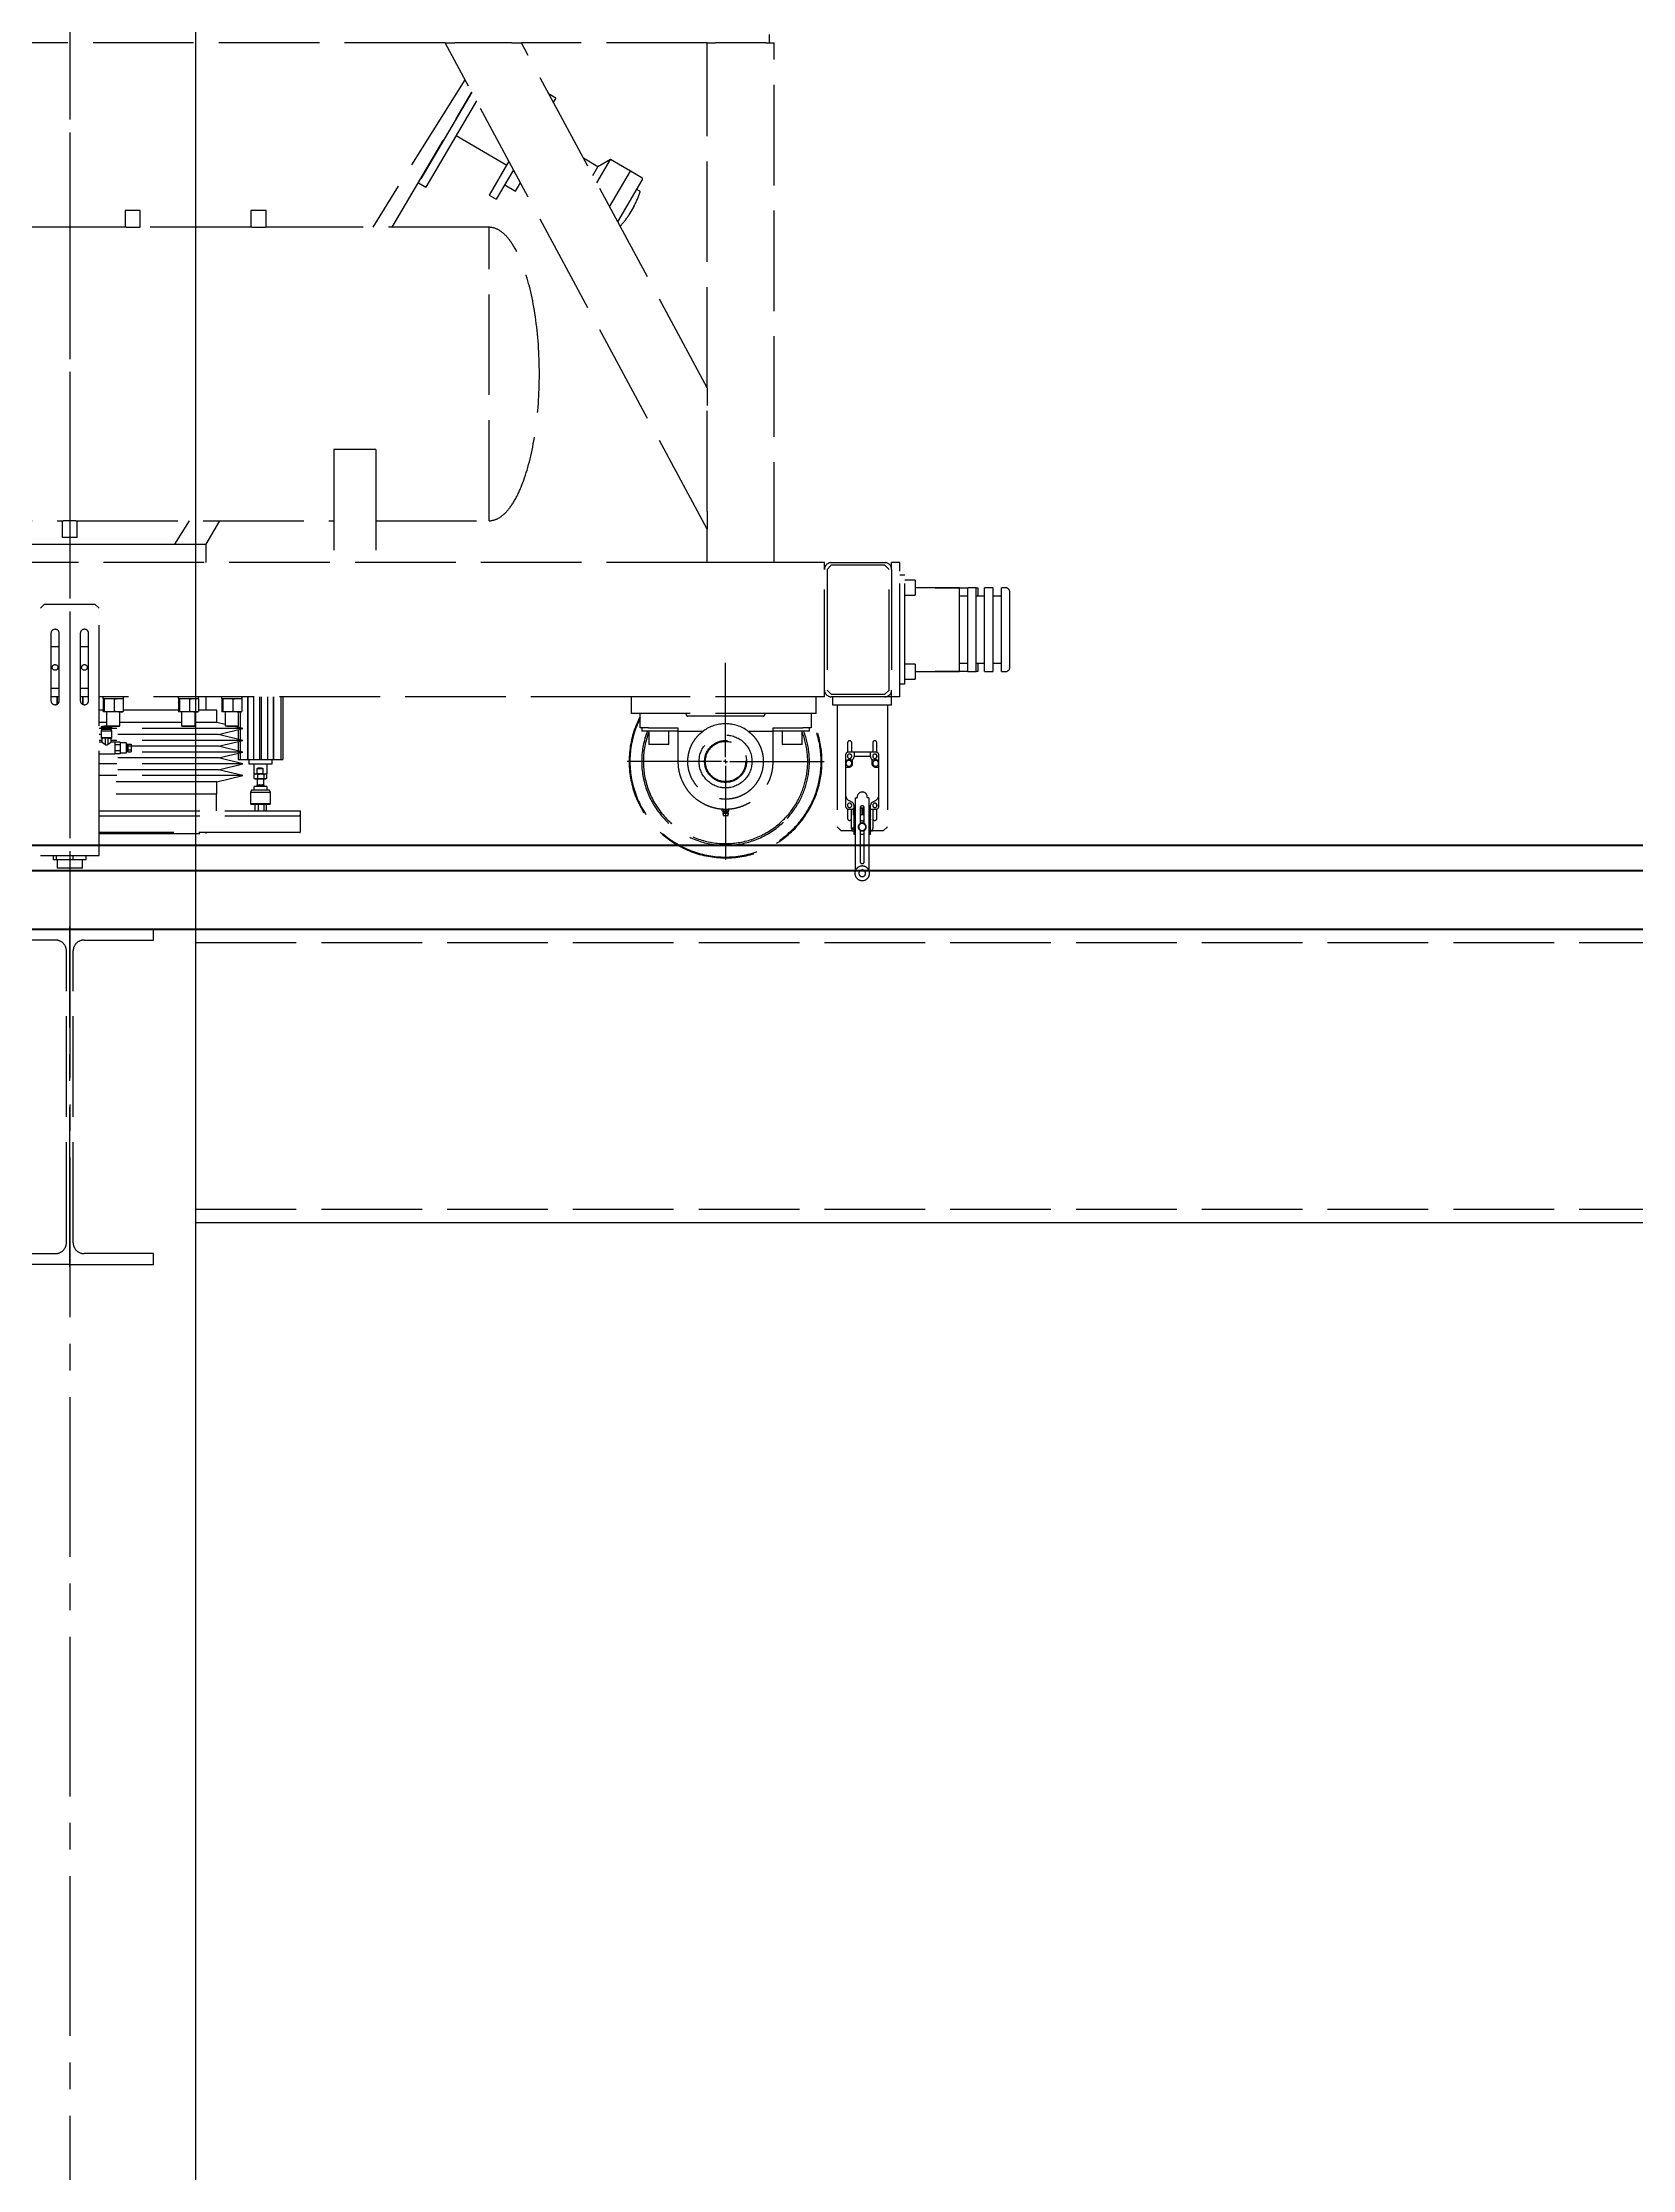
# Model space of a CAD drawing. Header units: millimetres. Extents: x 163705 to 1616509, y 81827 to 302547.
# Drawn here: x 1489153 to 1491049, y 149280 to 151817 of the extents above; entities that cross this region are included whole.
import ezdxf

# ---------------------------------------------------------------- set-up
doc = ezdxf.new("R2010")
doc.units = ezdxf.units.MM
doc.header["$LTSCALE"] = 10
doc.linetypes.add('ACAD_ISO02W100', pattern=[15, 12, -3])
doc.linetypes.add('CENTER2', pattern=[28.575, 19.05, -3.175, 3.175, -3.175])
for name, color, linetype, lineweight in [('1-中心线', 1, 'CENTER2', 0), ('1-剖面线', 8, 'Continuous', 0), ('1-虚线', 8, 'ACAD_ISO02W100', 0), ('1-钢构', 6, 'Continuous', 0)]:
    doc.layers.add(name, color=color, linetype=linetype, lineweight=lineweight)
doc.styles.get("Standard").update_dxf_attribs({"font": 'arial.ttf'})

# ---------------------------------------------------------------- blocks, each defined once
blk = doc.blocks.new('*U267')
blk.add_line((300, 16000), (300, 0))
at = {"layer": '1-中心线'}
blk.add_line((150, 16000), (150, 0), dxfattribs=at)
blk = doc.blocks.new('G$C3A64C6E4')
for p, q in [((0, 390), (0, 403)), ((0, 403), (100, 403)), ((83, 390), (0, 390)), ((200, 403), (100, 403)), ((117, 390), (200, 390)), ((200, 390), (200, 403)), ((96, 29), (96, 377)), ((104, 29), (104, 377)), ((0, 3), (0, 16)), ((0, 16), (83, 16)), ((100, 3), (0, 3)), ((100, 3), (200, 3)), ((200, 16), (117, 16)), ((200, 3), (200, 16))]:
    blk.add_line(p, q)
for centre, start, end in [((83, 377), 0, 90), ((117, 377), 90, 180), ((83, 29), 270, 0), ((117, 29), 180, 270)]:
    blk.add_arc(centre, 13, start, end)
at = {"layer": '1-中心线'}
blk.add_line((100, 0), (100, 406), dxfattribs=at)
blk.add_text('HC_SUPERPART', height=0.001).set_placement((100, 3))
blk = doc.blocks.new('*U283')
for p, q in [((0, 350), (5700, 350)), ((0, 350), (0, 0)), ((0, 0), (5700, 0))]:
    blk.add_line(p, q)
at = {"layer": '1-虚线'}
for p, q in [((0, 334), (5700, 334)), ((0, 16), (5700, 16))]:
    blk.add_line(p, q, dxfattribs=at)
blk = doc.blocks.new('*U287')
for p, q in [((0, 100, -1), (40000.1, 100, -19.8)), ((0, 70, -1), (40000.1, 70, -19.8)), ((0, 0, -0.9), (40000.1, 0, -21.3))]:
    blk.add_line(p, q)
blk = doc.blocks.new('SW_CENTERMARKSYMBOL_1')
at = {"lineweight": 18}
for p, q in [((0, 5), (0, 117.5)), ((-5, 0), (-117.5, 0)), ((0, 0), (-2.5, 0)), ((0, 0), (0, 2.5)), ((0, 0), (0, -2.5)), ((0, 0), (2.5, 0)), ((5, 0), (117.5, 0)), ((0, -5), (0, -117.5))]:
    blk.add_line(p, q, dxfattribs=at)
blk = doc.blocks.new('G$C61459890')
for p, q in [((2891.5, 1221.9), (1996.2, 1221.9)), ((3203.8, 641.8), (2891.5, 1221.9)), ((2891.5, 1221.9), (2902.8, 1221.9)), ((2971, 1221.9), (2902.8, 1221.9)), ((2971, 1221.9), (2982.3, 1221.9)), ((3203.8, 810.6), (2982.3, 1221.9)), ((3203.8, 1221.9), (2982.3, 1221.9)), ((3203.8, 810.6), (3203.8, 1221.9)), ((3203.8, 1221.9), (3213.8, 1221.9)), ((3273.8, 1221.9), (3213.8, 1221.9)), ((3273.8, 1221.9), (3283.8, 1221.9)), ((3277.8, 1231.9), (3277.8, 1221.9)), ((3283.8, 601.9), (3283.8, 1221.9)), ((2915.1, 1178), (2805, 1001.9)), ((2828.4, 1001.9), (2923.1, 1163.1)), ((2923.1, 1163.1), (2859.6, 1055)), ((2928.7, 1152.8), (2868.2, 1049.9)), ((3023.3, 1156), (3015.3, 1160.7)), ((3023.3, 1156), (3020.4, 1151.1)), ((2904.4, 1111.6), (2964.8, 1076.1)), ((2967.5, 1080.7), (2943.8, 1040.3)), ((2973, 1070.4), (2952.4, 1035.3)), ((3073.7, 1074.2), (3056.4, 1084.4)), ((3067.6, 1063.6), (3073.7, 1074.2)), ((3072.2, 1054.9), (3088.6, 1082.8)), ((3088.6, 1082.8), (3073.7, 1074.2)), ((3087.6, 1026.5), (3112.4, 1068.8)), ((3087.6, 1026.5), (3112.4, 1068.8)), ((3112.4, 1068.8), (3088.6, 1082.8)), ((3125.8, 1061), (3112.4, 1068.8)), ((2859.6, 1055), (2868.2, 1049.9)), ((2943.8, 1040.3), (2952.4, 1035.3)), ((2962.5, 1052.5), (2975.5, 1044.9)), ((2975.5, 1044.9), (2981.4, 1055)), ((3097.3, 1008.5), (3126.5, 1058.3)), ((3123.6, 1044.9), (3120.3, 1046.8)), ((2509.8, 1021.9), (2509.8, 1001.9)), ((2527.8, 1021.9), (2509.8, 1021.9)), ((2527.8, 1001.9), (2527.8, 1021.9)), ((2659.8, 1021.9), (2659.8, 1001.9)), ((2677.8, 1021.9), (2659.8, 1021.9)), ((2677.8, 1001.9), (2677.8, 1021.9)), ((3116.6, 1026.8), (3110.6, 1016.7)), ((2509.8, 1001.9), (2377.8, 1001.9)), ((2659.8, 1001.9), (2527.8, 1001.9)), ((2943.8, 1001.9), (2677.8, 1001.9)), ((2943.8, 651.9), (2943.8, 1001.9)), ((2943.8, 651.9), (2943.8, 1001.9)), ((3203.8, 810.6), (3203.8, 789.5)), ((3203.8, 662.9), (3203.8, 789.5)), ((2808.8, 736.8), (2758.8, 736.8)), ((2758.8, 736.8), (2758.8, 601.9)), ((2808.8, 736.8), (2808.8, 601.9)), ((3203.8, 662.9), (3203.8, 641.8)), ((2128.8, 651.9), (2434.8, 651.9)), ((2434.8, 651.9), (2434.8, 631.9)), ((2452.8, 651.9), (2758.8, 651.9)), ((2452.8, 631.9), (2452.8, 651.9)), ((2586.2, 651.9), (2568.7, 623.9)), ((2606.3, 623.9), (2622.8, 651.9)), ((2808.8, 651.9), (2943.8, 651.9)), ((3203.8, 601.9), (3203.8, 641.8)), ((2281.3, 623.9), (2606.3, 623.9)), ((2342.3, 623.9), (2568.7, 623.9)), ((2452.8, 631.9), (2434.8, 631.9)), ((2568.7, 623.9), (2606.3, 623.9)), ((2606.3, 601.9), (2606.3, 623.9)), ((3204, 601.9), (1683.6, 601.9)), ((3213.8, 601.9), (3204, 601.9)), ((3273.8, 601.9), (3213.8, 601.9)), ((3283.6, 601.9), (3273.8, 601.9)), ((3343.8, 601.9), (3283.6, 601.9)), ((3343.8, 593.9), (3343.8, 601.9)), ((3343.8, 449.9), (3343.8, 593.9)), ((3351.8, 598.9), (3346.8, 593.9)), ((3346.8, 593.9), (3346.8, 449.9)), ((3351.8, 601.9), (3415.8, 601.9)), ((3415.8, 598.9), (3351.8, 598.9)), ((3420.8, 593.9), (3415.8, 598.9)), ((3420.8, 449.9), (3420.8, 593.9)), ((3433.8, 601.9), (3423.8, 601.9)), ((3423.8, 593.9), (3423.8, 601.9)), ((3423.8, 593.9), (3423.8, 449.9)), ((3433.8, 441.9), (3433.8, 601.9)), ((3439.8, 586.9), (3433.8, 586.9)), ((3433.8, 456.9), (3433.8, 586.9)), ((3439.8, 456.9), (3439.8, 586.9)), ((3451.7, 580.9), (3439.8, 580.9)), ((3439.8, 562.9), (3451.7, 562.9)), ((3451.8, 580.8), (3451.8, 573.5)), ((3451.8, 573.5), (3451.8, 563)), ((3504.8, 571.9), (3451.8, 571.9)), ((3475.8, 571.9), (3451.8, 571.9)), ((3475.8, 571.9), (3514.8, 571.9)), ((3504.8, 471.9), (3504.8, 571.9)), ((3514.8, 561.9), (3504.8, 561.9)), ((3524.8, 571.9), (3514.8, 571.9)), ((3514.8, 471.9), (3514.8, 571.9)), ((3524.8, 471.9), (3524.8, 571.9)), ((3524.8, 571.9), (3526.8, 571.9)), ((3534.8, 561.9), (3524.8, 561.9)), ((3526.8, 571.9), (3526.8, 561.9)), ((3544.8, 571.9), (3534.8, 571.9)), ((3534.8, 471.9), (3534.8, 571.9)), ((3544.8, 471.9), (3544.8, 571.9)), ((3554.8, 561.9), (3544.8, 561.9)), ((3559.8, 571.9), (3554.8, 571.9)), ((3554.8, 471.9), (3554.8, 571.9)), ((3564.8, 476.9), (3564.8, 566.9)), ((2413.8, 552.4), (2408.8, 547.4)), ((2413.8, 552.4), (2473.8, 552.4)), ((2478.8, 547.4), (2473.8, 552.4)), ((2478.8, 257.4), (2478.8, 547.4)), ((2421.3, 517.4), (2421.3, 437.4)), ((2431.3, 437.4), (2431.3, 517.4)), ((2456.3, 517.4), (2456.3, 437.4)), ((2466.3, 437.4), (2466.3, 517.4)), ((2421.3, 501.9), (2431.3, 501.9)), ((2456.3, 501.9), (2466.3, 501.9)), ((3439.8, 456.9), (3433.8, 456.9)), ((3451.7, 480.9), (3439.8, 480.9)), ((3439.8, 462.9), (3451.7, 462.9)), ((3451.8, 480.8), (3451.8, 471)), ((3451.8, 471.9), (3504.8, 471.9)), ((3451.8, 471.9), (3475.8, 471.9)), ((3451.8, 471), (3451.8, 463)), ((3514.8, 471.9), (3475.8, 471.9)), ((3504.8, 481.9), (3514.8, 481.9)), ((3514.8, 471.9), (3524.8, 471.9)), ((3524.8, 481.9), (3534.8, 481.9)), ((3526.8, 471.9), (3524.8, 471.9)), ((3526.8, 481.9), (3526.8, 471.9)), ((3534.8, 471.9), (3544.8, 471.9)), ((3544.8, 481.9), (3554.8, 481.9)), ((3554.8, 471.9), (3559.8, 471.9)), ((2431.3, 451.9), (2421.3, 451.9)), ((2431.3, 441.9), (2421.3, 441.9)), ((2428.3, 441.9), (2428.3, 432.9)), ((2428.8, 441.9), (2428.8, 433.1)), ((2466.3, 451.9), (2456.3, 451.9)), ((2466.3, 441.9), (2456.3, 441.9)), ((2458.8, 441.9), (2458.8, 433.1)), ((2459.3, 441.9), (2459.3, 432.9)), ((3113.8, 441.9), (2478.8, 441.9)), ((2483.4, 441.9), (2483.4, 439.8)), ((2483.4, 439.8), (2507.8, 439.8)), ((2483.7, 439.3), (2484.3, 439.8)), ((2483.7, 439.3), (2483.7, 424.4)), ((2484.3, 439.8), (2484.9, 439.3)), ((2484.9, 439.3), (2490.8, 439.8)), ((2484.9, 439.3), (2484.9, 424.4)), ((2490.8, 439.8), (2496.8, 439.3)), ((2496.8, 439.3), (2496.8, 424.4)), ((2502.1, 439.8), (2507.5, 439.3)), ((2507.5, 439.3), (2506.9, 439.8)), ((2507.5, 439.3), (2507.5, 424.4)), ((2507.8, 439.8), (2507.8, 441.9)), ((2573.1, 441.9), (2573.1, 439.8)), ((2573.1, 439.8), (2597.4, 439.8)), ((2573.4, 439.3), (2574, 439.8)), ((2573.4, 439.3), (2573.4, 424.4)), ((2574, 439.8), (2574.5, 439.3)), ((2574.5, 439.3), (2580.5, 439.8)), ((2574.5, 439.3), (2574.5, 424.4)), ((2580.5, 439.8), (2586.4, 439.3)), ((2586.4, 439.3), (2586.4, 424.4)), ((2591.8, 439.8), (2597.1, 439.3)), ((2597.1, 439.3), (2596.5, 439.8)), ((2597.1, 439.3), (2597.1, 424.4)), ((2597.4, 439.8), (2597.4, 441.9)), ((2606.3, 425.9), (2606.3, 441.9)), ((2624.8, 441.9), (2624.8, 439.8)), ((2624.8, 439.8), (2649.2, 439.8)), ((2625.1, 439.3), (2625.7, 439.8)), ((2625.1, 439.3), (2625.1, 424.4)), ((2625.7, 439.8), (2626.3, 439.3)), ((2626.3, 439.3), (2632.2, 439.8)), ((2626.3, 439.3), (2626.3, 424.4)), ((2632.2, 439.8), (2638.2, 439.3)), ((2638.2, 439.3), (2638.2, 424.4)), ((2643.5, 439.8), (2648.9, 439.3)), ((2648.9, 439.3), (2648.3, 439.8)), ((2648.9, 439.3), (2648.9, 424.4)), ((2649.2, 439.8), (2649.2, 441.9)), ((2655.7, 441.9), (2655.7, 366.9)), ((2656.2, 441.9), (2656.2, 366.9)), ((2663, 441.9), (2663, 366.9)), ((2670.2, 441.9), (2670.2, 366.9)), ((2672.2, 441.9), (2672.2, 366.9)), ((2679.4, 441.9), (2679.4, 366.9)), ((2686.2, 441.9), (2686.2, 366.9)), ((2686.7, 441.9), (2686.7, 366.9)), ((2695.3, 441.9), (2695.3, 366.9)), ((2697.7, 441.9), (2697.7, 366.9)), ((3333.8, 441.9), (3113.8, 441.9)), ((3113.8, 421.9), (3113.8, 441.9)), ((3343.8, 441.9), (3333.8, 441.9)), ((3333.8, 421.9), (3333.8, 441.9)), ((3343.8, 441.9), (3343.8, 449.9)), ((3346.8, 449.9), (3351.8, 444.9)), ((3351.8, 444.9), (3415.8, 444.9)), ((3415.8, 441.9), (3351.8, 441.9)), ((3353.8, 431.9), (3353.8, 441.9)), ((3423.8, 431.9), (3353.8, 431.9)), ((3358.8, 431.9), (3358.8, 426.9)), ((3415.8, 444.9), (3420.8, 449.9)), ((3423.8, 441.9), (3415.8, 441.9)), ((3418.8, 431.9), (3418.8, 426.9)), ((3423.8, 441.9), (3423.8, 449.9)), ((3433.8, 441.9), (3423.8, 441.9)), ((3423.8, 431.9), (3423.8, 441.9)), ((2483.7, 425.9), (2478.8, 425.9)), ((2487.6, 411.3), (2478.8, 411.3)), ((2484.3, 406.6), (2481.5, 406.1)), ((2484.3, 423.9), (2483.7, 424.4)), ((2484.9, 424.4), (2484.3, 423.9)), ((2490.8, 423.9), (2484.3, 423.9)), ((2490.8, 423.9), (2484.9, 424.4)), ((2487.6, 423.9), (2487.6, 407.4)), ((2487.6, 407.4), (2488.3, 406.7)), ((2487.6, 407.4), (2503.6, 407.4)), ((2496.8, 424.4), (2490.8, 423.9)), ((2502.1, 423.9), (2490.8, 423.9)), ((2493.5, 406.1), (2490.8, 406.6)), ((2502.6, 406.4), (2492, 406.4)), ((2507.5, 424.4), (2502.1, 423.9)), ((2502.1, 423.9), (2506.9, 423.9)), ((2502.6, 406.4), (2503.6, 407.4)), ((2503.6, 407.4), (2503.6, 423.9)), ((2577.2, 411.3), (2503.6, 411.3)), ((2506.9, 423.9), (2507.5, 424.4)), ((2573.4, 425.9), (2507.5, 425.9)), ((2574, 423.9), (2573.4, 424.4)), ((2574.5, 424.4), (2574, 423.9)), ((2580.5, 423.9), (2574, 423.9)), ((2580.5, 423.9), (2574.5, 424.4)), ((2577.2, 423.9), (2577.2, 407.4)), ((2577.2, 407.4), (2578, 406.6)), ((2577.2, 407.4), (2593.2, 407.4)), ((2592.2, 406.4), (2578.3, 406.4)), ((2586.4, 424.4), (2580.5, 423.9)), ((2591.8, 423.9), (2580.5, 423.9)), ((2597.1, 424.4), (2591.8, 423.9)), ((2591.8, 423.9), (2596.6, 423.9)), ((2592.2, 406.4), (2593.2, 407.4)), ((2593.2, 407.4), (2593.2, 423.9)), ((2619.3, 411.3), (2593.2, 411.3)), ((2596.5, 423.9), (2597.1, 424.4)), ((2619.3, 425.9), (2597.1, 425.9)), ((2619.3, 411.3), (2619.3, 425.9)), ((2629, 409), (2619.3, 411.3)), ((2625.7, 423.9), (2625.1, 424.4)), ((2626.3, 424.4), (2625.7, 423.9)), ((2632.2, 423.9), (2625.7, 423.9)), ((2632.2, 423.9), (2626.3, 424.4)), ((2629, 423.9), (2629, 407.4)), ((2629, 407.4), (2629.2, 407.2)), ((2629, 407.4), (2645, 407.4)), ((2644, 406.4), (2631.5, 406.4)), ((2638.2, 424.4), (2632.2, 423.9)), ((2643.5, 423.9), (2632.2, 423.9)), ((2650.1, 403.9), (2639.7, 406.4)), ((2648.9, 424.4), (2643.5, 423.9)), ((2643.5, 423.9), (2648.3, 423.9)), ((2644, 406.4), (2645, 407.4)), ((2644.7, 407), (2644.7, 405.2)), ((2645, 407.4), (2645, 423.9)), ((2647.1, 423.9), (2647.1, 404.6)), ((2648.3, 423.9), (2648.9, 424.4)), ((3333.8, 421.9), (3113.8, 421.9)), ((3123.8, 404.9), (3123.8, 421.9)), ((3178.8, 420.9), (3178.8, 421.9)), ((3270.8, 418.9), (3180.8, 418.9)), ((3272.8, 421.9), (3272.8, 420.9)), ((3327.8, 421.9), (3327.8, 404.9)), ((3358.8, 426.9), (3358.8, 286.9)), ((3418.8, 426.9), (3418.8, 286.9)), ((2483.8, 403.9), (2478.8, 403.9)), ((2481.3, 396.9), (2478.8, 396.9)), ((2481.9, 389.9), (2478.8, 389.9)), ((2481.9, 387.8), (2478.8, 387.8)), ((2481.3, 405.9), (2481.3, 404.6)), ((2481.6, 402.7), (2481.3, 400.7)), ((2481.3, 400.7), (2481.3, 392.8)), ((2481.3, 392.8), (2481.9, 392.2)), ((2482, 403.7), (2481.8, 403.5)), ((2481.8, 403.5), (2481.8, 402.7)), ((2481.9, 392.2), (2481.9, 387.8)), ((2483.8, 404.3), (2483.8, 403.8)), ((2486, 392.7), (2486, 384.9)), ((2489, 392.7), (2489, 384.9)), ((2491.2, 403.8), (2491.2, 404.3)), ((2650.1, 403.9), (2491.2, 403.9)), ((2493.3, 403.5), (2493.1, 403.7)), ((2493.1, 392.2), (2493.8, 392.8)), ((2493.1, 387.8), (2493.1, 392.2)), ((2650.1, 389.9), (2493.1, 389.9)), ((2497.7, 387.8), (2493.1, 387.8)), ((2493.3, 402.7), (2493.3, 403.5)), ((2493.8, 400.7), (2493.5, 402.7)), ((2493.8, 404.6), (2493.8, 405.9)), ((2493.8, 392.8), (2493.8, 400.7)), ((2621, 396.9), (2493.8, 396.9)), ((2497.7, 387.8), (2497.7, 384.6)), ((2503.7, 387.8), (2497.7, 387.8)), ((2497.7, 387.8), (2497.7, 387.8)), ((2503.7, 384.6), (2497.7, 384.6)), ((2497.7, 384.6), (2497.7, 384.5)), ((2497.7, 384.6), (2497.7, 384.6)), ((2497.7, 384.5), (2497.7, 377.7)), ((2503.7, 387.8), (2503.7, 384.6)), ((2511.1, 386.8), (2503.7, 386.8)), ((2503.7, 384.6), (2503.7, 377.6)), ((2512.1, 384.9), (2511.1, 386.8)), ((2511.1, 386.8), (2511.1, 375)), ((2513.1, 384.9), (2512.1, 384.9)), ((2512.1, 384.9), (2512.1, 376.9)), ((2513.1, 385.5), (2513.1, 384.4)), ((2513.1, 385.5), (2516.9, 385.5)), ((2513.1, 384.4), (2513.1, 383.3)), ((2513.1, 383.3), (2513.1, 381)), ((2513.1, 383.3), (2516.9, 383.3)), ((2513.1, 381), (2513.1, 378.7)), ((2516.9, 385.5), (2516.9, 383.3)), ((2516.9, 383.3), (2516.9, 378.7)), ((2621, 382.9), (2516.9, 382.9)), ((2621, 396.9), (2650.1, 403.9)), ((2650.1, 389.9), (2621, 396.9)), ((2621, 382.9), (2650.1, 389.9)), ((2650.1, 375.9), (2621, 382.9)), ((2644.7, 402.6), (2644.7, 391.2)), ((2644.7, 388.6), (2644.7, 377.2)), ((2647.1, 403.2), (2647.1, 390.6)), ((2647.1, 389.2), (2647.1, 376.6)), ((3133.8, 404.9), (3123.8, 404.9)), ((3125.8, 404.9), (3125.8, 400.9)), ((3143.8, 400.9), (3125.8, 400.9)), ((3133.8, 404.9), (3169, 404.9)), ((3134.3, 400.9), (3134.3, 385)), ((3158.2, 384.9), (3134.4, 384.9)), ((3169, 400.9), (3143.8, 400.9)), ((3158.3, 385), (3158.3, 400.9)), ((3169, 404.9), (3169, 400.9)), ((3169, 400.9), (3169, 364.7)), ((3169, 400.9), (3199.1, 400.9)), ((3252.6, 400.9), (3282.6, 400.9)), ((3282.6, 404.9), (3317.8, 404.9)), ((3282.6, 400.9), (3282.6, 404.9)), ((3282.6, 364.7), (3282.6, 400.9)), ((3307.8, 400.9), (3282.6, 400.9)), ((3293.3, 400.9), (3293.3, 385)), ((3317.2, 384.9), (3293.4, 384.9)), ((3325.8, 400.9), (3307.8, 400.9)), ((3317.3, 385), (3317.3, 400.9)), ((3327.8, 404.9), (3317.8, 404.9)), ((3325.8, 400.9), (3325.8, 404.9)), ((3371.3, 386.9), (3371.3, 375.7)), ((3376.3, 376), (3376.3, 386.9)), ((3401.3, 386.9), (3401.3, 376)), ((3406.3, 375.7), (3406.3, 386.9)), ((2478.8, 374), (2497.7, 374)), ((2621, 368.9), (2478.8, 368.9)), ((2650.1, 361.9), (2478.8, 361.9)), ((2497.7, 377.7), (2497.7, 377.6)), ((2497.7, 377.6), (2497.7, 374)), ((2503.7, 377.6), (2497.7, 377.6)), ((2497.7, 377.6), (2497.7, 377.6)), ((2503.7, 374), (2497.7, 374)), ((2497.7, 374), (2497.7, 374)), ((2503.7, 377.6), (2503.7, 374)), ((2503.7, 375), (2511.1, 375)), ((2511.1, 375), (2512.1, 376.9)), ((2650.1, 375.9), (2511.6, 375.9)), ((2512.1, 376.9), (2513.1, 376.9)), ((2513.1, 378.7), (2513.1, 377.5)), ((2513.1, 378.7), (2516.9, 378.7)), ((2513.1, 377.5), (2513.1, 376.3)), ((2513.1, 376.3), (2516.9, 376.3)), ((2516.9, 378.7), (2516.9, 376.3)), ((2621, 368.9), (2650.1, 375.9)), ((2650.1, 361.9), (2621, 368.9)), ((2621, 354.9), (2650.1, 361.9)), ((2644.7, 374.6), (2644.7, 366.9)), ((2644.7, 366.9), (2647.1, 366.9)), ((2647.1, 375.2), (2647.1, 366.9)), ((2647.1, 366.9), (2655.7, 366.9)), ((2655.7, 366.9), (2656.2, 366.9)), ((2656.2, 366.9), (2662.8, 366.9)), ((2657.2, 366.9), (2657.2, 362.4)), ((2657.7, 361.9), (2684.7, 361.9)), ((2662.8, 366.9), (2663, 366.9)), ((2663, 366.9), (2670.2, 366.9)), ((2663.2, 361.9), (2663.2, 350.1)), ((2666.7, 355.9), (2666.7, 350.1)), ((2674.4, 355.9), (2666.7, 355.9)), ((2670.2, 366.9), (2670.4, 366.9)), ((2670.4, 366.9), (2672, 366.9)), ((2672, 366.9), (2672.2, 366.9)), ((2672.2, 366.9), (2679.4, 366.9)), ((2674.4, 350.1), (2674.4, 355.9)), ((2679.2, 350.1), (2679.2, 361.9)), ((2679.4, 366.9), (2679.6, 366.9)), ((2679.6, 366.9), (2686.2, 366.9)), ((2685.2, 362.4), (2685.2, 366.9)), ((2686.2, 366.9), (2686.7, 366.9)), ((2686.7, 366.9), (2695.3, 366.9)), ((2695.3, 366.9), (2697.7, 366.9)), ((3368.8, 372), (3368.8, 363)), ((3368.8, 363), (3368.8, 358)), ((3368.8, 358), (3368.8, 325.4)), ((3368.8, 358), (3372.9, 358)), ((3371.3, 372), (3371.3, 370)), ((3375.1, 366.5), (3372.3, 366.5)), ((3379.1, 376), (3372.8, 376)), ((3377.4, 362.5), (3377.4, 367.2)), ((3398.6, 376), (3379.1, 376)), ((3379.1, 376), (3379.1, 371)), ((3379.1, 371), (3398.6, 371)), ((3379.1, 371), (3379.1, 370.5)), ((3398.6, 370.5), (3379.1, 370.5)), ((3398.6, 371), (3398.6, 376)), ((3404.8, 376), (3398.6, 376)), ((3398.6, 370.5), (3398.6, 371)), ((3400.3, 367.2), (3400.3, 362.5)), ((3405.3, 366.5), (3402.6, 366.5)), ((3404.8, 358), (3408.8, 358)), ((3406.3, 370), (3406.3, 372)), ((3408.8, 363), (3408.8, 372)), ((3408.8, 358), (3408.8, 363)), ((3408.8, 325.4), (3408.8, 358)), ((2621, 354.9), (2478.8, 354.9)), ((2650.1, 347.9), (2478.8, 347.9)), ((2619.3, 340.5), (2478.8, 340.5)), ((2619.3, 340.5), (2650.1, 347.9)), ((2619.3, 325.9), (2619.3, 340.5)), ((2650.1, 347.9), (2621, 354.9)), ((2660.7, 330.9), (2659.2, 327.9)), ((2660.7, 330.9), (2672.3, 330.9)), ((2663.2, 350.1), (2663.4, 349.9)), ((2663.2, 350.1), (2666.7, 350.1)), ((2663.2, 333.9), (2663.2, 330.9)), ((2663.4, 349.9), (2667.2, 349.9)), ((2663.7, 349.3), (2665.9, 349.9)), ((2664.1, 349.5), (2663.7, 349.3)), ((2663.7, 344.5), (2663.7, 349.3)), ((2665.9, 343.9), (2663.7, 344.5)), ((2663.7, 344.5), (2664.1, 344.3)), ((2664.7, 349.9), (2664, 349.5)), ((2664, 344.3), (2664.7, 343.9)), ((2678.4, 334.7), (2664, 334.7)), ((2664.7, 343.9), (2665.9, 343.9)), ((2665.9, 349.9), (2668.2, 349.3)), ((2668.2, 344.5), (2665.9, 343.9)), ((2665.9, 343.9), (2671.9, 343.9)), ((2666.9, 336.9), (2666.7, 336.7)), ((2666.7, 336.7), (2666.7, 334.7)), ((2666.7, 336.7), (2669.6, 336.7)), ((2666.9, 336.9), (2670, 336.9)), ((2673.8, 349.9), (2667.2, 349.9)), ((2667.2, 343.9), (2667.2, 336.9)), ((2668.2, 349.3), (2671.9, 349.9)), ((2668.2, 344.5), (2668.2, 349.3)), ((2671.9, 343.9), (2668.2, 344.5)), ((2669.6, 336.7), (2669.6, 334.7)), ((2670, 336.9), (2671.6, 336.9)), ((2671.6, 336.9), (2673.2, 336.9)), ((2671.9, 349.9), (2675.6, 349.3)), ((2675.6, 344.5), (2671.9, 343.9)), ((2671.9, 343.9), (2677.1, 343.9)), ((2672.3, 330.9), (2681.6, 330.9)), ((2673.2, 336.9), (2675.5, 336.9)), ((2673.7, 334.7), (2673.7, 336.7)), ((2673.7, 336.7), (2675.7, 336.7)), ((2673.8, 349.9), (2678.9, 349.9)), ((2674.4, 350.1), (2679.2, 350.1)), ((2675.2, 336.9), (2675.2, 343.9)), ((2675.7, 336.7), (2675.5, 336.9)), ((2675.6, 349.3), (2677.1, 349.9)), ((2675.6, 344.5), (2675.6, 349.3)), ((2677.1, 343.9), (2675.6, 344.5)), ((2675.7, 334.7), (2675.7, 336.7)), ((2677.1, 349.9), (2678.6, 349.3)), ((2678.6, 344.5), (2677.1, 343.9)), ((2677.1, 343.9), (2677.7, 343.9)), ((2678.3, 349.5), (2677.7, 349.9)), ((2677.7, 343.9), (2678.3, 344.3)), ((2678.6, 344.5), (2678.6, 349.3)), ((2678.9, 349.9), (2679.2, 350.1)), ((2679.2, 330.9), (2679.2, 333.9)), ((2683.2, 327.9), (2681.6, 330.9)), ((2619.3, 325.9), (2478.8, 325.9)), ((2478.8, 305.9), (2718.8, 305.9)), ((2618.8, 305.9), (2618.8, 325.9)), ((2659.2, 327.9), (2659.2, 314.4)), ((2659.2, 327.9), (2672.5, 327.9)), ((2659.2, 314.4), (2659.7, 313.9)), ((2659.2, 314.4), (2672.5, 314.4)), ((2659.7, 313.9), (2672.5, 313.9)), ((2664.3, 313.9), (2664.3, 306.4)), ((2664.3, 306.4), (2666.3, 305.9)), ((2664.6, 306.3), (2664.3, 306.4)), ((2664.6, 306.2), (2665.2, 305.9)), ((2666.3, 305.9), (2668.4, 306.4)), ((2668.4, 313.9), (2668.4, 306.4)), ((2668.4, 306.4), (2671.8, 305.9)), ((2671.8, 305.9), (2675.3, 306.4)), ((2672.5, 327.9), (2683.2, 327.9)), ((2672.5, 314.4), (2683.2, 314.4)), ((2672.5, 313.9), (2682.7, 313.9)), ((2675.3, 313.9), (2675.3, 306.4)), ((2675.3, 306.4), (2676.7, 305.9)), ((2676.7, 305.9), (2678, 306.4)), ((2677.2, 305.9), (2677.7, 306.2)), ((2678, 313.9), (2678, 306.4)), ((2682.7, 313.9), (2683.2, 314.4)), ((2683.2, 314.4), (2683.2, 327.9)), ((2718.8, 299.9), (2718.8, 305.9)), ((3222.3, 307.9), (3221.8, 307.6)), ((3222.8, 307.9), (3221.8, 307.6)), ((3221.8, 305.8), (3221.8, 307.6)), ((3221.8, 305.8), (3222.3, 305.5)), ((3221.8, 305.8), (3222.8, 305.5)), ((3222.8, 307.9), (3222.3, 307.9)), ((3222.3, 305.5), (3222.9, 304.2)), ((3222.3, 305.5), (3222.8, 305.5)), ((3223.8, 307.6), (3222.8, 307.9)), ((3222.8, 305.5), (3223.8, 305.8)), ((3225.8, 305.5), (3222.8, 305.5)), ((3225.8, 307.9), (3223.8, 307.6)), ((3223.8, 305.8), (3223.8, 307.6)), ((3223.8, 305.8), (3225.8, 305.5)), ((3227.8, 307.6), (3225.8, 307.9)), ((3225.8, 305.5), (3227.8, 305.8)), ((3225.8, 305.5), (3228.9, 305.5)), ((3228.9, 307.9), (3227.8, 307.6)), ((3227.8, 305.8), (3227.8, 307.6)), ((3227.8, 305.8), (3228.9, 305.5)), ((3228.8, 304.2), (3229.3, 305.5)), ((3229.9, 307.6), (3228.9, 307.9)), ((3229.3, 307.9), (3228.9, 307.9)), ((3228.9, 305.5), (3229.9, 305.8)), ((3228.9, 305.5), (3229.3, 305.5)), ((3229.9, 307.6), (3229.3, 307.9)), ((3229.3, 305.5), (3229.9, 305.8)), ((3229.9, 305.8), (3229.9, 307.6)), ((3368.8, 325.4), (3368.8, 311.7)), ((3371.3, 313.3), (3371.3, 311.3)), ((3371.3, 308), (3371.3, 296.9)), ((3372.8, 307.7), (3378.3, 307.7)), ((3373.2, 318.1), (3376.8, 316.1)), ((3375.7, 307.3), (3375.7, 307.7)), ((3378.3, 307.3), (3375.7, 307.3)), ((3376.1, 285), (3376.1, 307.3)), ((3378.3, 309.3), (3378.8, 309.3)), ((3378.3, 300.8), (3378.3, 309.3)), ((3378.8, 312.6), (3378.8, 311.1)), ((3378.8, 311.1), (3378.8, 299.9)), ((3380.8, 311.1), (3378.8, 311.1)), ((3380.8, 321.3), (3382.8, 321.3)), ((3380.8, 236.3), (3380.8, 321.3)), ((3382.8, 321.3), (3382.8, 322.3)), ((3386.3, 309.3), (3386.3, 290.6)), ((3388.2, 309.1), (3388.2, 301.2)), ((3388.2, 308.8), (3389.4, 308.8)), ((3388.2, 307.7), (3389.4, 307.7)), ((3389.4, 307.3), (3388.2, 307.3)), ((3388.3, 306.4), (3388.3, 306.1)), ((3389.3, 306.4), (3388.3, 306.4)), ((3389.3, 306.1), (3388.3, 306.1)), ((3389.3, 306.1), (3389.3, 306.4)), ((3389.4, 301.2), (3389.4, 309.1)), ((3391.3, 290.6), (3391.3, 309.3)), ((3394.8, 322.3), (3394.8, 321.3)), ((3396.8, 321.3), (3394.8, 321.3)), ((3396.8, 321.3), (3396.8, 236.3)), ((3398.8, 311.1), (3396.8, 311.1)), ((3398.8, 311.1), (3398.8, 312.6)), ((3398.8, 299.9), (3398.8, 311.1)), ((3398.8, 307.7), (3404.8, 307.7)), ((3401.9, 307.3), (3398.8, 307.3)), ((3400.9, 316.1), (3404.5, 318.1)), ((3401.5, 307.3), (3401.5, 284.9)), ((3401.9, 307.3), (3401.9, 307.7)), ((3406.3, 311.3), (3406.3, 313.3)), ((3406.3, 296.9), (3406.3, 308)), ((3408.8, 311.7), (3408.8, 325.4)), ((2478.8, 299.9), (2718.8, 299.9)), ((2717.8, 279.9), (2478.8, 279.9)), ((2606.3, 278.9), (2606.3, 279.9)), ((2718.8, 280.9), (2718.8, 298.9)), ((3222.9, 304.2), (3222.4, 302.5)), ((3222.4, 302.5), (3223.3, 299.8)), ((3225.8, 302.5), (3222.4, 302.5)), ((3225.8, 304.2), (3222.9, 304.2)), ((3225.8, 299.8), (3223.3, 299.8)), ((3228.8, 304.2), (3225.8, 304.2)), ((3229.3, 302.5), (3225.8, 302.5)), ((3228.4, 299.8), (3225.8, 299.8)), ((3228.4, 299.8), (3229.3, 302.5)), ((3229.3, 302.5), (3228.8, 304.2)), ((3358.8, 286.9), (3363.8, 281.9)), ((3376.5, 281.9), (3363.8, 281.9)), ((3378.8, 285), (3376.1, 285)), ((3376.1, 284.9), (3376.1, 285)), ((3376.3, 285), (3376.3, 284)), ((3378.8, 284), (3376.3, 284)), ((3376.5, 284), (3376.5, 281.4)), ((3378.8, 281.4), (3376.5, 281.4)), ((3378.3, 300.8), (3378.8, 300.8)), ((3378.8, 295.3), (3378.8, 278.1)), ((3378.9, 299.8), (3378.9, 295.4)), ((3386.3, 282.6), (3386.3, 245.3)), ((3391.3, 245.3), (3391.3, 282.6)), ((3398.7, 295.4), (3398.7, 299.8)), ((3398.8, 278.1), (3398.8, 295.3)), ((3401.1, 281.4), (3398.8, 281.4)), ((3401.1, 281.4), (3401.1, 283.4)), ((3413.8, 281.9), (3401.1, 281.9)), ((3413.8, 281.9), (3418.8, 286.9)), ((2478.8, 278.9), (2606.3, 278.9)), ((2478.8, 252.4), (2478.8, 257.4)), ((3378.8, 278.1), (3380.8, 278.1)), ((3386.3, 278.1), (3391.3, 278.1)), ((3396.8, 278.1), (3398.8, 278.1)), ((2408.8, 252.4), (2478.8, 252.4)), ((2424.2, 247.4), (2424.2, 252.4)), ((2428, 247.4), (2424.2, 247.4)), ((2428, 247.4), (2428, 252.4)), ((2447.7, 247.4), (2428, 247.4)), ((2428.8, 247.4), (2428.8, 237.4)), ((2429.1, 237.4), (2428.8, 237.4)), ((2458.8, 237.4), (2429.1, 237.4)), ((2447.7, 247.4), (2447.7, 252.4)), ((2463.4, 247.4), (2447.7, 247.4)), ((2458.8, 237.4), (2458.8, 247.4)), ((2463.4, 247.4), (2463.4, 252.4)), ((3380.8, 236.3), (3381.6, 236.3)), ((3396.8, 236.3), (3396, 236.3))]:
    blk.add_line(p, q)
at = {"flags": 128}
for points in [[(2491.3, 404.4), (2491.7, 404.4), (2492.7, 404.5), (2493.4, 404.5), (2493.7, 404.6), (2493.7, 404.6), (2493.4, 404.7), (2492.7, 404.7), (2491.7, 404.7), (2490.4, 404.8), (2489, 404.8), (2487.5, 404.8), (2486, 404.8), (2484.6, 404.8), (2483.4, 404.7), (2482.4, 404.7), (2481.7, 404.7), (2481.3, 404.6), (2481.3, 404.6), (2481.7, 404.5), (2482.4, 404.5), (2483.4, 404.4), (2483.8, 404.4)], [(3389.4, 301.6), (3388.8, 301.6), (3388.2, 301.6)], [(3388.2, 301.6), (3388.8, 301.6), (3389.4, 301.6)]]:
    blk.add_lwpolyline(points, dxfattribs=at)
for centre, radius in [((2426.3, 476.9), 3.4), ((2461.3, 476.9), 3.4), ((3225.8, 364.7), 31.5), ((3225.8, 364.7), 25), ((3225.8, 364.7), 24)]:
    blk.add_circle(centre, radius)
for centre, radius, start, end in [((3017.9, 1078), 111.2, 332.6076, 342.354), ((3120.6, 1047.2), 0.5, 149.5658, 239.5658), ((3123.3, 1044.4), 0.5, 342.354, 59.5658), ((3124.8, 1059.3), 2, 329.5658, 59.5658), ((3017.9, 1078), 111.2, 317.7005, 326.524), ((3351.8, 593.9), 8, 90, 180), ((3415.8, 593.9), 8, 0, 90), ((3451.7, 580.8), 0.1, 0, 90), ((3451.7, 563), 0.1, 270, 0), ((3559.8, 566.9), 5, 0, 90), ((2426.3, 517.4), 5, 0, 180), ((2461.3, 517.4), 5, 0, 180), ((3451.7, 480.8), 0.1, 0, 90), ((3451.7, 463), 0.1, 270, 0), ((3559.8, 476.9), 5, 270, 0), ((2426.3, 437.4), 5, 180, 0), ((2461.3, 437.4), 5, 180, 0), ((3351.8, 449.9), 8, 180, 270), ((3415.8, 449.9), 8, 270, 0), ((2487.5, 338), 68.2, 84.7444, 95.2556), ((2487.5, 339.8), 66.6, 84.7516, 95.2416), ((2487.5, 357.9), 48.8, 86.1896, 93.8104), ((3225.8, 364.7), 115, 152.4933, 317.1553), ((3225.8, 364.7), 114, 153.4708, 317.1553), ((3180.8, 420.9), 2, 180, 270), ((3225.8, 364.7), 45, 53.5566, 126.4434), ((3270.8, 420.9), 2, 270, 0), ((3225.8, 364.7), 114, 317.1553, 26.5292), ((3225.8, 364.7), 115, 317.1553, 27.5067), ((2487.5, 332.7), 68.2, 84.7444, 95.2556), ((2487.5, 328), 65.1, 84.4951, 95.5049), ((2487.5, 333.8), 69.2, 85.0799, 94.9201), ((2487.5, 337.1), 66.6, 85.0462, 94.9538), ((2485.1, 366.1), 26.3, 87.9562, 96.9675), ((2487.5, 332.7), 71.2, 85.5308, 94.4692), ((2487.5, 357), 47.7, 85.1866, 94.7916), ((2487.5, 214.2), 178.5, 89.5184, 90.4816), ((2489.8, 361.7), 30.6, 83.6705, 91.4057), ((3225.8, 364.7), 100, 158.7769, 317.1553), ((3225.8, 364.7), 98, 159.0149, 317.1553), ((3134.4, 385), 0.1, 180, 270), ((3158.2, 385), 0.1, 270, 0), ((3293.4, 385), 0.1, 180, 270), ((3225.8, 364.7), 98, 317.1553, 20.9851), ((3225.8, 364.7), 100, 317.1553, 21.2231), ((3317.2, 385), 0.1, 270, 0), ((3373.8, 386.9), 2.5, 0, 180), ((3403.8, 386.9), 2.5, 0, 180), ((2657.7, 362.4), 0.5, 180, 270), ((2684.7, 362.4), 0.5, 270, 0), ((3372.8, 372), 4, 90, 180), ((3372.3, 363), 3.5, 90, 180), ((3372.9, 362.5), 3.5, 0, 180), ((3372.9, 362.5), 3.5, 180, 0), ((3373.7, 371), 2.6, 0, 180), ((3373.7, 371), 2.6, 180, 0), ((3372.9, 362.5), 4.5, 270, 0), ((3375.1, 370.5), 4, 270, 305.0996), ((3375.1, 370.5), 4, 305.0996, 0), ((3402.6, 370.5), 4, 180, 234.9004), ((3402.6, 370.5), 4, 234.9004, 270), ((3404.8, 362.5), 4.5, 180, 270), ((3403.9, 371), 2.6, 0, 180), ((3403.9, 371), 2.6, 180, 0), ((3404.8, 362.5), 3.5, 0, 180), ((3404.8, 362.5), 3.5, 180, 0), ((3404.8, 372), 4, 0, 90), ((3405.3, 363), 3.5, 0, 90), ((2664, 333.9), 0.8, 90, 180), ((2678.4, 333.9), 0.8, 0, 90), ((3377.2, 325.4), 8.4, 180, 241), ((3372.8, 311.7), 4, 180, 270), ((3373.7, 312.3), 2.6, 0, 180), ((3373.7, 312.3), 2.6, 180, 0), ((3374.8, 312.6), 4, 0, 61), ((3388.8, 322.3), 6, 0, 180), ((3388.8, 309.3), 2.5, 0, 180), ((3388.8, 321.1), 12, 257.9811, 267.134), ((3388.8, 312.8), 3.5, 228.2384, 311.7616), ((3388.8, 321.1), 12, 272.866, 282.0189), ((3402.8, 312.6), 4, 119, 180), ((3403.9, 312.3), 2.6, 0, 180), ((3403.9, 312.3), 2.6, 180, 0), ((3400.4, 325.4), 8.4, 299, 0), ((3404.8, 311.7), 4, 270, 0), ((2717.8, 298.9), 1, 0, 90), ((2717.8, 280.9), 1, 270, 0), ((3373.8, 296.9), 2.5, 180, 336.9261), ((3379.1, 284.9), 3, 180, 209.9264), ((3375.6, 297.6), 4, 324.3409, 35.6591), ((3388.8, 286.6), 4.75, 0, 180), ((3388.8, 286.6), 4.75, 180, 0), ((3388.8, 286.6), 4.25, 0, 180), ((3388.8, 286.6), 4.25, 180, 0), ((3388.8, 297.6), 3.65, 99.4614, 133.2302), ((3388.8, 297.6), 3.63, 46.3972, 133.6028), ((3388.8, 297.6), 3.62, 226.3972, 313.6028), ((3388.8, 297.6), 3.65, 226.7698, 313.2302), ((3388.8, 297.6), 3.65, 46.7698, 80.5386), ((3402.1, 297.6), 4, 144.3409, 180), ((3402.1, 297.6), 4, 180, 215.6591), ((3398.5, 284.9), 3, 275.7392, 0), ((3403.8, 296.9), 2.5, 203.0739, 0), ((3388.8, 231.3), 8.75, 0, 180), ((3388.8, 231.3), 8.75, 180, 0), ((3388.8, 231.3), 4, 0, 180), ((3388.8, 231.3), 4, 180, 0), ((3388.8, 245.3), 2.5, 180, 0)]:
    blk.add_arc(centre, radius, start, end)
for centre, major_axis, ratio, start_param, end_param in [((2943.8, 826.9), (0, 175), 0.342857, 4.712389, 6.283185), ((2943.8, 826.9), (0, -175), 0.342857, 0, 1.570796), ((2671.2, 348.9), (-5.91, 5.91), 0.911951, 5.038446, 6.049167)]:
    blk.add_ellipse(centre, major_axis=major_axis, ratio=ratio, start_param=start_param, end_param=end_param)
for points, knots in [([(2527.8, 1001.9), (2527.7, 1001.9), (2527.5, 1001.9), (2526, 1001.8), (2523.7, 1001.7), (2520.8, 1001.7), (2517.8, 1001.7), (2514.8, 1001.7), (2512.3, 1001.8), (2510.6, 1001.9), (2509.8, 1001.9), (2509.9, 1001.9), (2509.9, 1001.9)], [0, 0, 0, 0, 0.1072738, 0.2145443, 0.3219036, 0.4293214, 0.5366424, 0.6438624, 0.7511349, 0.8585313, 0.9659299, 1, 1, 1, 1]), ([(2677.8, 1001.9), (2677.7, 1001.9), (2677.5, 1001.9), (2676, 1001.8), (2673.7, 1001.7), (2670.8, 1001.7), (2667.8, 1001.7), (2664.8, 1001.7), (2662.3, 1001.8), (2660.6, 1001.9), (2659.8, 1001.9), (2659.9, 1001.9), (2659.9, 1001.9)], [0, 0, 0, 0, 0.107274, 0.214544, 0.321904, 0.429321, 0.536642, 0.643862, 0.751135, 0.858531, 0.96593, 1, 1, 1, 1]), ([(2434.8, 651.9), (2434.9, 651.9), (2435.1, 651.9), (2436.7, 652), (2439, 652.1), (2441.8, 652.1), (2444.9, 652.1), (2447.8, 652.1), (2450.3, 652), (2452.1, 651.9), (2452.9, 651.9), (2452.7, 651.9), (2452.7, 651.9)], [0, 0, 0, 0, 0.107274, 0.214544, 0.321904, 0.429321, 0.536642, 0.643862, 0.751135, 0.858531, 0.96593, 1, 1, 1, 1]), ([(2496.8, 439.3), (2497.1, 439.4), (2498.9, 439.7), (2500.7, 439.7), (2502.1, 439.8)], [0, 0, 0, 0, 0.223404, 1, 1, 1, 1]), ([(2586.4, 439.3), (2586.8, 439.4), (2588.6, 439.7), (2590.4, 439.7), (2591.8, 439.8)], [0, 0, 0, 0, 0.223404, 1, 1, 1, 1]), ([(2638.2, 439.3), (2638.6, 439.4), (2640.3, 439.7), (2642.1, 439.7), (2643.5, 439.8)], [0, 0, 0, 0, 0.2234044, 1, 1, 1, 1]), ([(2502.1, 423.9), (2500.7, 424), (2498.9, 424), (2497.1, 424.3), (2496.8, 424.4)], [0, 0, 0, 0, 0.776596, 1, 1, 1, 1]), ([(2591.8, 423.9), (2590.4, 424), (2588.6, 424), (2586.8, 424.3), (2586.4, 424.4)], [0, 0, 0, 0, 0.776596, 1, 1, 1, 1]), ([(2643.5, 423.9), (2642.1, 424), (2640.3, 424), (2638.6, 424.3), (2638.2, 424.4)], [0, 0, 0, 0, 0.776596, 1, 1, 1, 1]), ([(2481.9, 387.8), (2481.9, 387.8), (2482, 387.8), (2482.3, 387.5), (2483.1, 387), (2484.3, 386.1), (2485.5, 385.6), (2486, 385.3)], [0, 0, 0, 0, 0.0955609, 0.2270159, 0.4846758, 0.742466, 1, 1, 1, 1]), ([(2483.6, 404.6), (2483.6, 404.6), (2483.6, 404.6), (2483.7, 404.5), (2483.7, 404.5), (2483.8, 404.4), (2483.8, 404.4), (2483.8, 404.3), (2483.8, 404.3)], [0, 0, 0, 0, 0.202991, 0.411094, 0.573001, 0.736241, 0.918343, 1, 1, 1, 1]), ([(2486, 384.9), (2486.3, 384.8), (2486.7, 384.6), (2487.5, 384.6), (2488.3, 384.6), (2488.8, 384.8), (2489, 384.9)], [0, 0, 0, 0, 0.2497492, 0.4999105, 0.7485531, 1, 1, 1, 1]), ([(2489, 385.3), (2489.6, 385.6), (2490.7, 386.1), (2492, 387), (2492.8, 387.5), (2493.1, 387.8), (2493.1, 387.8), (2493.1, 387.8)], [0, 0, 0, 0, 0.257078, 0.514114, 0.7705, 0.902071, 1, 1, 1, 1]), ([(2491.2, 404.3), (2491.2, 404.3), (2491.2, 404.4), (2491.3, 404.4), (2491.3, 404.5), (2491.4, 404.5), (2491.4, 404.6), (2491.4, 404.6), (2491.4, 404.6), (2491.4, 404.6)], [0, 0, 0, 0, 0.082429, 0.214522, 0.326258, 0.429247, 0.540082, 0.700071, 1, 1, 1, 1]), ([(3252.6, 400.9), (3254.4, 399.4), (3258, 396.5), (3262.6, 391), (3266.2, 385), (3268.9, 378.4), (3270.5, 371.5), (3271, 364.5), (3270.4, 357.4), (3268.7, 350.6), (3266, 344.1), (3262.3, 338), (3257.7, 332.7), (3252.3, 328.1), (3246.3, 324.4), (3239.7, 321.7), (3232.9, 320.1), (3225.8, 319.5), (3218.8, 320.1), (3211.9, 321.7), (3205.4, 324.4), (3199.3, 328.1), (3193.9, 332.7), (3189.3, 338), (3185.6, 344.1), (3182.9, 350.6), (3181.2, 357.4), (3180.6, 364.5), (3181.2, 371.5), (3182.8, 378.4), (3185.4, 385), (3189.1, 391), (3193.6, 396.5), (3197.3, 399.4), (3199.1, 400.9)], [0, 0, 0, 0, 0.031207, 0.062437, 0.09373, 0.125069, 0.156429, 0.187786, 0.219136, 0.250492, 0.281829, 0.313123, 0.344354, 0.375542, 0.406704, 0.437835, 0.468934, 0.5, 0.531066, 0.562165, 0.593296, 0.624458, 0.655646, 0.686877, 0.718171, 0.749508, 0.780864, 0.812214, 0.843571, 0.874931, 0.90627, 0.937563, 0.968793, 1, 1, 1, 1]), ([(3169, 364.7), (3169.1, 362.2), (3169.3, 357.3), (3170.8, 350), (3173.2, 342.9), (3176.5, 336.2), (3180.6, 330), (3185.5, 324.4), (3191.1, 319.5), (3197.3, 315.4), (3204, 312.1), (3211.1, 309.7), (3218.4, 308.2), (3225.8, 307.7), (3233.3, 308.2), (3240.6, 309.7), (3247.6, 312.1), (3254.3, 315.4), (3260.5, 319.5), (3266.1, 324.4), (3271, 330), (3275.2, 336.2), (3278.5, 342.9), (3280.8, 350), (3282.3, 357.3), (3282.5, 362.2), (3282.6, 364.7)], [0, 0, 0, 0, 0.0418444, 0.0837193, 0.1255227, 0.1672956, 0.2090668, 0.2507385, 0.2923708, 0.333993, 0.3755234, 0.4170235, 0.4585415, 0.5, 0.5414585, 0.5829765, 0.6244766, 0.666007, 0.7076292, 0.7492615, 0.7909332, 0.8327044, 0.8744773, 0.9162807, 0.9581556, 1, 1, 1, 1]), ([(2666.7, 350.1), (2666.8, 350.1), (2666.9, 350), (2667.1, 349.9), (2667.2, 349.9)], [0, 0, 0, 0, 0.560003, 1, 1, 1, 1]), ([(2670, 336.9), (2670, 336.9), (2669.8, 336.8), (2669.6, 336.7), (2669.6, 336.7)], [0, 0, 0, 0, 0.5611482, 1, 1, 1, 1]), ([(2673.7, 336.7), (2673.6, 336.7), (2673.4, 336.8), (2673.3, 336.9), (2673.2, 336.9)], [0, 0, 0, 0, 0.559745, 1, 1, 1, 1]), ([(2673.8, 349.9), (2673.9, 349.9), (2674.1, 350), (2674.3, 350.1), (2674.4, 350.1)], [0, 0, 0, 0, 0.560606, 1, 1, 1, 1])]:
    blk.add_open_spline(points, degree=3, knots=knots)
at = {"layer": '1-中心线'}
blk.add_line((2443.8, 2543.9), (2443.8, 150.8), dxfattribs=at)
at = {"layer": '1-剖面线', "lineweight": 18}
blk.add_line((700.3, 264.7), (3794.6, 264.7), dxfattribs=at)
at = {"layer": '1-中心线', "lineweight": 0}
blk.add_blockref('SW_CENTERMARKSYMBOL_1', (3225.8, 364.7), dxfattribs=at)

msp = doc.modelspace()

# ---------------------------------------------------------------- block references
msp.add_blockref('*U287', (1467185.648, 150759.632, 21.29))
at = {"layer": '1-虚线'}
for name, p in [('G$C61459890', (1486741.825, 150594.935)), ('G$C3A64C6E4', (1489085.648, 150356.632))]:
    msp.add_blockref(name, p, dxfattribs=at)
at = {"layer": '1-钢构'}
for name, p in [('*U267', (1489035.648, 143059.632)), ('*U283', (1489335.648, 150409.632))]:
    msp.add_blockref(name, p, dxfattribs=at)

doc.saveas('drawing.dxf')
